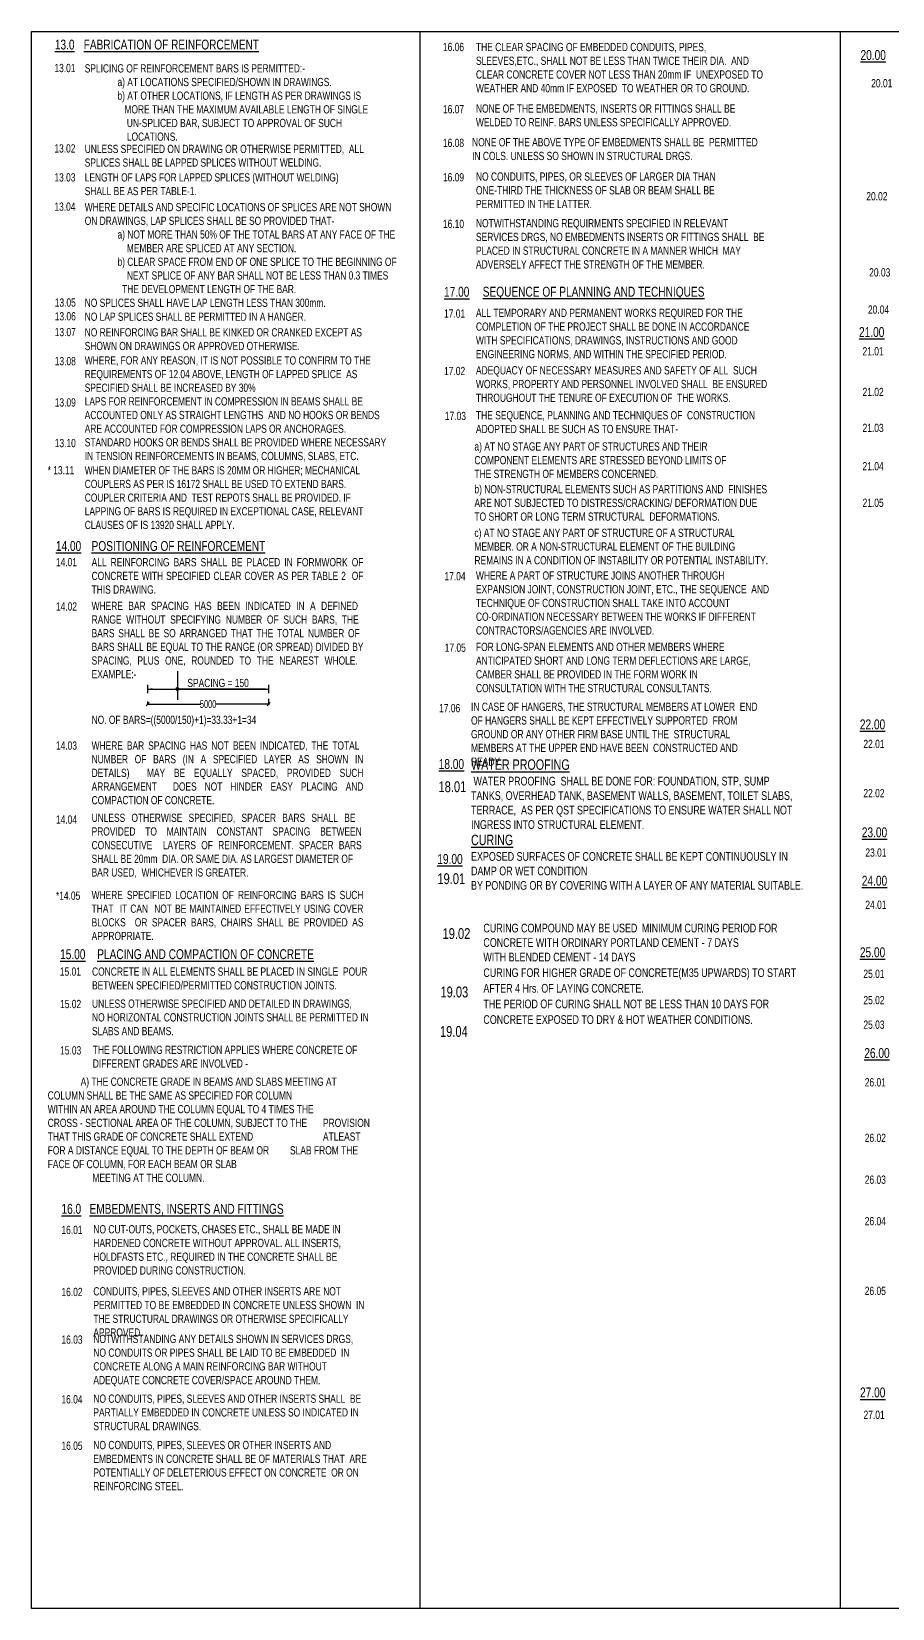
# Model space of a CAD drawing. Header units: millimetres. Extents: x 494 to 1691, y 470 to 981.
# Drawn here: x 1086 to 1365, y 470 to 980 of the extents above; entities that cross this region are included whole.
import ezdxf

# ---------------------------------------------------------------- set-up
doc = ezdxf.new("R2010")
doc.units = ezdxf.units.MM
doc.header["$MEASUREMENT"] = 0
doc.layers.get('0').update_dxf_attribs({"color": 71})
for name, color, linetype in [('DIM', 8, 'Continuous'), ('REIF', 3, 'Continuous'), ('S-SIGNS', 200, 'Continuous'), ('TEXT', 6, 'Continuous'), ('TEXT1', 6, 'Continuous')]:
    doc.layers.add(name, color=color, linetype=linetype)
doc.styles.add('SOBHA', font='swisscl.ttf')
doc.styles.add('sobha.sed', font='swisscl.ttf', dxfattribs={"width": 0.8})
doc.dimstyles.new('sobha.sed', dxfattribs={"dimtxt": 250, "dimasz": 100, "dimexe": 25, "dimexo": 25, "dimgap": 0.1, "dimtad": 0, "dimdec": 0, "dimdsep": 46, "dimtxsty": 'sobha.sed', "dimblk": 'OBLIQUE', "dimcen": 25, "dimdle": 25, "dimclrd": 8, "dimclre": 8, "dimclrt": 6, "dimadec": 0, "dimazin": 0, "dimtfac": 1, "dimtdec": 0, "dimtmove": 2, "dimatfit": 3, "dimfxl": 0.1, "dimlwd": 25, "dimlwe": 25, "dimarcsym": 0})

# ---------------------------------------------------------------- blocks, each defined once
blk = doc.blocks.new('_Oblique')
at = {"color": 0, "lineweight": -2}
blk.add_line((-0.5, -0.5), (0.5, 0.5), dxfattribs=at)
blk = doc.blocks.new('*D2')
at = {"layer": 'DIM', "color": 8, "lineweight": 25, "transparency": 16777216}
for p, q in [((1123.32, 762.67), (1140.76, 762.67)), ((1123.57, 763.47), (1123.57, 762.42)), ((1162.96, 762.67), (1145.51, 762.67)), ((1162.71, 764.37), (1162.71, 762.42))]:
    blk.add_line(p, q, dxfattribs=at)
at = {"layer": 'DIM', "color": 8, "lineweight": 25, "transparency": 16777216, "rotation": 180}
blk.add_blockref('_Oblique', (1123.57, 762.67), dxfattribs=at)
at = {"layer": 'DIM', "color": 8, "lineweight": 25, "transparency": 16777216}
blk.add_blockref('_Oblique', (1162.71, 762.67), dxfattribs=at)
at = {"layer": 'DIM', "color": 6, "transparency": 16777216, "insert": (1143.14, 762.67), "char_height": 2.5, "attachment_point": 5, "style": 'sobha.sed'}
blk.add_mtext('5000', dxfattribs=at)

msp = doc.modelspace()

# ---------------------------------------------------------------- linework, layer by layer
at = {"layer": 'DIM'}
for p, q in [((1123.57, 768.87), (1123.57, 766.26)), ((1123.57, 767.56), (1162.71, 767.56)), ((1161.08, 767.56), (1133.21, 767.56)), ((1162.71, 768.87), (1162.71, 766.26))]:
    msp.add_line(p, q, dxfattribs=at)
at = {"layer": 'DIM', "const_width": 0.652}
msp.add_lwpolyline([(1132.89, 767.56, 1), (1133.54, 767.56, 1)], format="xyb", close=True, dxfattribs=at)
at = {"layer": 'DIM'}
for points in [[(1125.2, 767.29), (1125.2, 767.84), (1123.57, 767.56)], [(1161.08, 767.84), (1161.08, 767.29), (1162.71, 767.56)]]:
    msp.add_solid(points, dxfattribs=at)
at = {"layer": 'REIF'}
msp.add_line((1133.21, 773.34), (1133.21, 764.03), dxfattribs=at)
msp.add_lwpolyline([(1086.02, 980.34), (1690.93, 980.34), (1690.93, 470), (1086.02, 470)], close=True, dxfattribs=at)
at = {"layer": 'S-SIGNS'}
for p, q in [((1211.69, 980.34), (1211.69, 470)), ((1347.65, 980.34), (1347.65, 470))]:
    msp.add_line(p, q, dxfattribs=at)

# ---------------------------------------------------------------- texts
at = {"layer": 'TEXT', "color": 3, "style": 'SOBHA'}
for s, height, p in [('%%U13.0', 3.182, (1093.57, 974.54)), ('%%UFABRICATION OF REINFORCEMENT', 3.1815, (1102.9, 974.54)), ('%%U20.00', 3.197, (1354.22, 971.15, -8.01)), ('%%U21.00', 3.197, (1353.73, 881.48)), ('%%U14.00', 3.182, (1093.92, 812.26)), ('%%UPOSITIONING OF REINFORCEMENT', 3.1815, (1105.46, 812.26)), ('%%U22.00', 3.197, (1354.01, 754.51)), ('%%U18.00', 3.197, (1217.75, 741.68, -8.01)), ('%%U23.00', 3.197, (1354.64, 719.59, -8.01)), ('%%U19.00', 3.197, (1217.3, 710.94, -8.01)), ('%%U24.00', 3.197, (1354.64, 703.94, -8.01)), ('%%U25.00', 3.197, (1354.01, 680.77)), ('%%U15.00', 3.197, (1095.26, 680.15)), ('%%UPLACING AND COMPACTION OF CONCRETE', 3.1972, (1107.26, 680.15)), ('%%U26.00', 3.197, (1355.44, 648.16, -0.38)), ('%%U16.0', 3.197, (1095.69, 597.73)), ('%%UEMBEDMENTS, INSERTS AND FITTINGS', 3.1972, (1104.77, 597.73)), ('%%U27.00', 3.197, (1354.06, 538.31, -8.39))]:
    msp.add_text(s, height=height, dxfattribs=at).set_placement(p)
at = {"layer": 'TEXT', "style": 'SOBHA'}
for s, height, p in [('%%U17.00', 3.197, (1219.47, 894.52)), ('%%USEQUENCE OF PLANNING AND TECHNIQUES', 3.1972, (1231.99, 894.54))]:
    msp.add_text(s, height=height, dxfattribs=at).set_placement(p)
at = {"layer": 'TEXT1', "style": 'SOBHA'}
for s, height, p in [('16.06', 2.664, (1219.11, 974.01)), ('13.01', 2.651, (1093.42, 967.21)), ('20.01', 2.664, (1357.68, 962.29, -8.01)), ('16.07', 2.664, (1219.11, 953.88)), ('16.08', 2.664, (1219.11, 942.97)), ('13.02', 2.651, (1093.42, 941.19)), ('13.03', 2.651, (1093.42, 931.82)), ('16.09', 2.664, (1219.11, 931.85)), ('13.04', 2.651, (1093.42, 922.35)), ('20.02', 2.664, (1356.1, 925.7, -8.01)), ('16.10', 2.664, (1219.12, 916.76)), ('20.03', 2.664, (1357.02, 901.07)), ('13.05', 2.651, (1093.54, 891.31)), ('13.06', 2.651, (1093.54, 886.86)), ('17.01', 2.664, (1219.47, 887.73)), ('20.04', 2.664, (1356.62, 889.02)), ('13.07', 2.651, (1093.54, 881.76)), ('21.01', 2.664, (1354.87, 875.53)), ('13.08', 2.651, (1093.54, 872.35)), ('17.02', 2.664, (1219.47, 869.16)), ('21.02', 2.664, (1354.87, 862.37)), ('13.09', 2.651, (1093.54, 858.99)), ('17.03', 2.664, (1219.74, 854.61)), ('21.03', 2.664, (1354.87, 850.74)), ('13.10', 2.651, (1093.54, 845.83)), ('* 13.11', 2.651, (1091.24, 837.03)), ('21.04', 2.664, (1354.87, 838.33)), ('21.05', 2.664, (1354.87, 826.51)), ('14.01', 2.651, (1093.92, 807.3)), ('17.04', 2.664, (1219.61, 802.73)), ('14.02', 2.651, (1093.92, 792.96)), ('17.05', 2.664, (1219.69, 779.61)), ('SPACING = 150', 2.6513, (1136.45, 768.2)), ('17.06', 2.664, (1217.88, 760.05)), ('14.03', 2.651, (1093.92, 747.94)), ('22.01', 2.664, (1355.15, 748.47)), ('18.01', 3.5, (1217.69, 734.19, -8.01)), ('22.02', 2.664, (1355.15, 732.53)), ('14.04', 2.651, (1093.92, 723.98)), ('23.01', 2.664, (1355.78, 713.31, -8.01)), ('19.01', 3.5, (1217.33, 704.43, -8.01)), ('*14.05', 2.651, (1093.92, 699.36)), ('24.01', 2.664, (1355.78, 696.41, -8.01)), ('19.02', 3.5, (1219, 686.66, -8.01)), ('15.01', 2.664, (1095.18, 674.78, -8.01)), ('25.01', 2.664, (1355.15, 674.07)), ('19.03', 3.5, (1218.32, 667.76, -8.01)), ('15.02', 2.664, (1095.25, 664.29, -8.01)), ('25.02', 2.664, (1355.15, 665.56)), ('19.04', 3.5, (1218.17, 654.99, -8.01)), ('25.03', 2.664, (1355.15, 657.6)), ('15.03', 2.664, (1095.26, 649.28)), ('26.01', 2.664, (1355.59, 638.94, -0.38)), ('26.02', 2.664, (1355.59, 620.97, -0.38)), ('26.03', 2.664, (1355.59, 607.43, -0.38)), ('16.01', 2.664, (1095.69, 591.17)), ('26.04', 2.664, (1355.59, 594.02, -0.38)), ('16.02', 2.664, (1095.69, 571.09)), ('26.05', 2.664, (1355.59, 571.45, -0.38)), ('16.03', 2.664, (1095.69, 555.68)), ('16.04', 2.664, (1095.69, 536.35)), ('27.01', 2.664, (1355.2, 531.34, -8.39)), ('16.05', 2.664, (1095.69, 521.34))]:
    msp.add_text(s, height=height, dxfattribs=at).set_placement(p)
at = {"layer": 'TEXT1', "attachment_point": 1, "style": 'SOBHA'}
for s, insert, char_height, width in [('THE CLEAR SPACING OF EMBEDDED CONDUITS, PIPES,  SLEEVES,ETC., SHALL NOT BE LESS THAN TWICE THEIR DIA.  AND CLEAR CONCRETE COVER NOT LESS THAN 20mm IF  UNEXPOSED TO WEATHER AND 40mm IF EXPOSED  TO WEATHER OR TO GROUND.', (1229.8, 976.66), 2.66438, 93.6945), ('SPLICING OF REINFORCEMENT BARS IS PERMITTED:- \\P^Ia) AT LOCATIONS SPECIFIED/SHOWN IN DRAWINGS. \\P^Ib) AT OTHER LOCATIONS, IF LENGTH AS PER DRAWINGS IS\\P                 MORE THAN THE MAXIMUM AVAILABLE LENGTH OF SINGLE\\P^I    UN-SPLICED BAR, SUBJECT TO APPROVAL OF SUCH\\P^I    LOCATIONS.', (1103.23, 969.75), 2.6513, 96.8275), ('NONE OF THE EMBEDMENTS, INSERTS OR FITTINGS SHALL BE  WELDED TO REINF. BARS UNLESS SPECIFICALLY APPROVED.', (1229.8, 956.76), 2.66438, 93.0034), ('NONE OF THE ABOVE TYPE OF EMBEDMENTS SHALL BE  PERMITTED IN COLS. UNLESS SO SHOWN IN STRUCTURAL DRGS.', (1228.55, 945.85), 2.66438, 94.4176), ('UNLESS SPECIFIED ON DRAWING OR OTHERWISE PERMITTED,  ALL SPLICES SHALL BE LAPPED SPLICES WITHOUT WELDING.', (1103.23, 943.68), 2.65125, 90.304), ('LENGTH OF LAPS FOR LAPPED SPLICES (WITHOUT WELDING)  SHALL BE AS PER TABLE-1.', (1103.23, 934.46), 2.6513, 90.1176), ('NO CONDUITS, PIPES, OR SLEEVES OF LARGER DIA THAN  ONE-THIRD THE THICKNESS OF SLAB OR BEAM SHALL BE  PERMITTED IN THE LATTER.', (1229.8, 934.74), 2.66438, 88.1287), ('WHERE DETAILS AND SPECIFIC LOCATIONS OF SPLICES ARE NOT SHOWN ON DRAWINGS, LAP SPLICES SHALL BE SO PROVIDED THAT- \\P^Ia) NOT MORE THAN 50% OF THE TOTAL BARS AT ANY FACE OF THE\\P^I    MEMBER ARE SPLICED AT ANY SECTION. \\P^Ib) CLEAR SPACE FROM END OF ONE SPLICE TO THE BEGINNING OF ^I    NEXT SPLICE OF ANY BAR SHALL NOT BE LESS THAN 0.3 TIMES  \\P                THE DEVELOPMENT LENGTH OF THE BAR.', (1103.23, 924.84), 2.65125, 100.7672), ('NOTWITHSTANDING REQUIRMENTS SPECIFIED IN RELEVANT SERVICES DRGS, NO EMBEDMENTS INSERTS OR FITTINGS SHALL  BE PLACED IN STRUCTURAL CONCRETE IN A MANNER WHICH  MAY ADVERSELY AFFECT THE STRENGTH OF THE MEMBER.', (1229.8, 919.64), 2.66438, 93.4131), ('NO SPLICES SHALL HAVE LAP LENGTH LESS THAN 300mm.', (1103.23, 893.89), 2.6513, 88.3469), ('NO LAP SPLICES SHALL BE PERMITTED IN A HANGER.', (1103.23, 889.38), 2.6513, 80.7051), ('ALL TEMPORARY AND PERMANENT WORKS REQUIRED FOR THE  COMPLETION OF THE PROJECT SHALL BE DONE IN ACCORDANCE  WITH SPECIFICATIONS, DRAWINGS, INSTRUCTIONS AND GOOD  ENGINEERING NORMS, AND WITHIN THE SPECIFIED PERIOD.', (1229.8, 890.62), 2.66438, 94.1689), ('NO REINFORCING BAR SHALL BE KINKED OR CRANKED EXCEPT AS SHOWN ON DRAWINGS OR APPROVED OTHERWISE.', (1103.23, 884.32), 2.6513, 95.15), ('WHERE, FOR ANY REASON, IT IS NOT POSSIBLE TO CONFIRM TO THE REQUIREMENTS OF 12.04 ABOVE, LENGTH OF LAPPED SPLICE  AS SPECIFIED SHALL BE INCREASED BY 30%\\PLAPS FOR REINFORCEMENT IN COMPRESSION IN BEAMS SHALL BE ACCOUNTED ONLY AS STRAIGHT LENGTHS  AND NO HOOKS OR BENDS ARE ACCOUNTED FOR COMPRESSION LAPS OR ANCHORAGES. \\PSTANDARD HOOKS OR BENDS SHALL BE PROVIDED WHERE NECESSARY IN TENSION REINFORCEMENTS IN BEAMS, COLUMNS, SLABS, ETC.', (1103.23, 875.24), 2.65125, 98.5981), ('ADEQUACY OF NECESSARY MEASURES AND SAFETY OF ALL  SUCH WORKS, PROPERTY AND PERSONNEL INVOLVED SHALL  BE ENSURED THROUGHOUT THE TENURE OF EXECUTION OF  THE WORKS.', (1229.8, 872.04), 2.66438, 94.2614), ('THE SEQUENCE, PLANNING AND TECHNIQUES OF  CONSTRUCTION ADOPTED SHALL BE SUCH AS TO ENSURE THAT-', (1229.8, 857.49), 2.6644, 95.8762), ('a) AT NO STAGE ANY PART OF STRUCTURES AND THEIR  COMPONENT ELEMENTS ARE STRESSED BEYOND LIMITS OF  THE STRENGTH OF MEMBERS CONCERNED.', (1229.31, 847.4), 2.66438, 87.9414), ('WHEN DIAMETER OF THE BARS IS 20MM OR HIGHER; MECHANICAL COUPLERS AS PER IS 16172 SHALL BE USED TO EXTEND BARS. COUPLER CRITERIA AND  TEST REPOTS SHALL BE PROVIDED. IF LAPPING OF BARS IS REQUIRED IN EXCEPTIONAL CASE, RELEVANT CLAUSES OF IS 13920 SHALL APPLY.', (1103.23, 839.67), 2.65125, 95.15), ('b) NON-STRUCTURAL ELEMENTS SUCH AS PARTITIONS AND  FINISHES ARE NOT SUBJECTED TO DISTRESS/CRACKING/ DEFORMATION DUE TO SHORT OR LONG TERM STRUCTURAL  DEFORMATIONS.', (1229.31, 833.57), 2.66438, 95.512), ('c) AT NO STAGE ANY PART OF STRUCTURE OF A STRUCTURAL  MEMBER. OR A NON-STRUCTURAL ELEMENT OF THE BUILDING  REMAINS IN A CONDITION OF INSTABILITY OR POTENTIAL INSTABILITY.', (1229.31, 819.44), 2.66438, 97.7657), ('\\pxqj;ALL REINFORCING BARS SHALL BE PLACED IN FORMWORK OF CONCRETE WITH SPECIFIED CLEAR COVER AS PER TABLE 2  OF THIS DRAWING.', (1105.46, 809.92), 2.65125, 87.6719), ('WHERE A PART OF STRUCTURE JOINS ANOTHER THROUGH  EXPANSION JOINT, CONSTRUCTION JOINT, ETC., THE SEQUENCE  AND TECHNIQUE OF CONSTRUCTION SHALL TAKE INTO ACCOUNT  CO-ORDINATION NECESSARY BETWEEN THE WORKS IF DIFFERENT  CONTRACTORS/AGENCIES ARE INVOLVED.', (1229.8, 805.62), 2.66438, 95.3307), ('\\pxqd;WHERE BAR SPACING HAS BEEN INDICATED IN A DEFINED  RANGE WITHOUT SPECIFYING NUMBER OF SUCH BARS, THE  BARS SHALL BE SO ARRANGED THAT THE TOTAL NUMBER OF  BARS SHALL BE EQUAL TO THE RANGE (OR SPREAD) DIVIDED BY SPACING, PLUS ONE, ROUNDED TO THE NEAREST WHOLE.  EXAMPLE:-', (1105.46, 795.79), 2.65125, 87.6719), ('FOR LONG-SPAN ELEMENTS AND OTHER MEMBERS WHERE  ANTICIPATED SHORT AND LONG TERM DEFLECTIONS ARE LARGE,  CAMBER SHALL BE PROVIDED IN THE FORM WORK IN CONSULTATION WITH THE STRUCTURAL CONSULTANTS.', (1229.8, 782.52), 2.66438, 93.2305), ('IN CASE OF HANGERS, THE STRUCTURAL MEMBERS AT LOWER  END OF HANGERS SHALL BE KEPT EFFECTIVELY SUPPORTED  FROM GROUND OR ANY OTHER FIRM BASE UNTIL THE  STRUCTURAL MEMBERS AT THE UPPER END HAVE BEEN  CONSTRUCTED AND READY.', (1228.21, 763.16), 2.66438, 95.5999), ('NO. OF BARS=((5000/150)+1)=33.33+1=34', (1105.46, 758.93), 2.6513, 75.7603), ('\\pxqj;WHERE BAR SPACING HAS NOT BEEN INDICATED, THE TOTAL  NUMBER OF BARS (IN A SPECIFIED LAYER AS SHOWN IN DETAILS)  MAY BE EQUALLY SPACED, PROVIDED SUCH ARRANGEMENT  DOES NOT HINDER EASY PLACING AND COMPACTION OF CONCRETE.', (1105.46, 750.59), 2.65125, 87.6719), ('{\\H0.75x;\\LWATER PROOFING\\Fromanc|c0;\\H1.33333x;\\l\\C4; \\P\\fSwis721 LtCn BT|b0|i0|c0|p34;\\H0.625x;\\C6; WATER PROOFING  SHALL BE DONE FOR: FOUNDATION, STP, SUMP TANKS, OVERHEAD TANK, BASEMENT WALLS, BASEMENT, TOILET SLABS, TERRACE,  AS PER QST SPECIFICATIONS TO ENSURE WATER SHALL NOT INGRESS INTO STRUCTURAL ELEMENT.\\Fromans|c0;\\H1.2x;\\C256; \\P\\fSwis721 LtCn BT|b0|i0|c0|p34;\\L\\C3;CURING\\Fromanc|c0;\\H1.33333x;\\l\\C4; \\P\\fSwis721 LtCn BT|b0|i0|c0|p34;\\H0.625x;\\C6;EXPOSED SURFACES OF CONCRETE SHALL BE KEPT CONTINUOUSLY IN DAMP OR WET CONDITION \\P\\pxa0.25;BY PONDING OR BY COVERING WITH A LAYER OF ANY MATERIAL SUITABLE. }', (1228.21, 744.79), 4.5, 104.423), ('\\pxqd;UNLESS OTHERWISE SPECIFIED, SPACER BARS SHALL BE  PROVIDED TO MAINTAIN CONSTANT SPACING BETWEEN CONSECUTIVE  LAYERS OF REINFORCEMENT. SPACER BARS SHALL BE 20mm  DIA. OR SAME DIA. AS LARGEST DIAMETER OF\\P\\pql;BAR USED,  WHICHEVER IS GREATER. ', (1105.46, 727.21), 2.65125, 87.1079), ('\\pxqj;WHERE SPECIFIED LOCATION OF REINFORCING BARS IS SUCH THAT  IT CAN  NOT BE MAINTAINED EFFECTIVELY USING COVER BLOCKS  OR SPACER BARS, CHAIRS SHALL BE PROVIDED AS APPROPRIATE.', (1105.46, 702.22), 2.65125, 87.6719), ('{\\Fromans|c0;\\H0.75x;\\P\\fSwis721 LtCn BT|b0|i0|c0|p34;\\H0.83333x;\\C6;CURING COMPOUND MAY BE USED\\fCalibri|b0|i0|c0|p34;\\H1.46666x;\\C0; \\fSwis721 LtCn BT|b0|i0|c0|p34;\\H0.68182x;\\C6;MINIMUM CURING PERIOD FOR CONCRETE WITH ORDINARY PORTLAND CEMENT - 7 DAYS \\P\\pxa0.66667,sm1.07917;WITH BLENDED CEMENT - 14 DAYS\\H0.99999x;\\P\\pa0.25,s*;CURING FOR HIGHER GRADE OF CONCRETE(M35 UPWARDS) TO START AFTER 4 Hrs. OF LAYING CONCRETE.\\PTHE PERIOD OF CURING SHALL NOT BE LESS THAN 10 DAYS FOR CONCRETE EXPOSED TO DRY & HOT WEATHER CONDITIONS.}', (1232.21, 697.23), 4.5, 104.423), ('CONCRETE IN ALL ELEMENTS SHALL BE PLACED IN SINGLE  POUR BETWEEN SPECIFIED/PERMITTED CONSTRUCTION JOINTS.', (1105.59, 677.44), 2.66438, 92.905), ('UNLESS OTHERWISE SPECIFIED AND DETAILED IN DRAWINGS,  \\PNO HORIZONTAL CONSTRUCTION JOINTS SHALL BE PERMITTED IN SLABS AND BEAMS.', (1105.59, 667.07), 2.6644, 92.4368), ('THE FOLLOWING RESTRICTION APPLIES WHERE CONCRETE OF DIFFERENT GRADES ARE INVOLVED -', (1105.83, 652.13, 8.01), 2.6644, 92.4368), ('^IA) THE CONCRETE GRADE IN BEAMS AND SLABS MEETING AT  ^I     ^I     COLUMN SHALL BE THE SAME AS SPECIFIED FOR COLUMN   ^I^I     WITHIN AN AREA AROUND THE COLUMN EQUAL TO 4 TIMES THE ^I     CROSS - SECTIONAL AREA OF THE COLUMN, SUBJECT TO THE ^I     PROVISION THAT THIS GRADE OF CONCRETE SHALL EXTEND ^I^I     ATLEAST FOR A DISTANCE EQUAL TO THE DEPTH OF BEAM OR ^I     SLAB FROM THE FACE OF COLUMN, FOR EACH BEAM OR SLAB\\P^I     MEETING AT THE COLUMN.', (1091.25, 641.81), 2.66438, 104.1975), ('NO CUT-OUTS, POCKETS, CHASES ETC., SHALL BE MADE IN  HARDENED CONCRETE WITHOUT APPROVAL. ALL INSERTS,  HOLDFASTS ETC., REQUIRED IN THE CONCRETE SHALL BE  PROVIDED DURING CONSTRUCTION.', (1106.02, 594.05), 2.66438, 90.9383), ('CONDUITS, PIPES, SLEEVES AND OTHER INSERTS ARE NOT  PERMITTED TO BE EMBEDDED IN CONCRETE UNLESS SHOWN  IN THE STRUCTURAL DRAWINGS OR OTHERWISE SPECIFICALLY  APPROVED.', (1106.02, 573.97), 2.66438, 91.7812), ('NOTWITHSTANDING ANY DETAILS SHOWN IN SERVICES DRGS,  NO CONDUITS OR PIPES SHALL BE LAID TO BE EMBEDDED  IN CONCRETE ALONG A MAIN REINFORCING BAR WITHOUT  ADEQUATE CONCRETE COVER/SPACE AROUND THEM.', (1106.02, 558.56), 2.66438, 89.3462), ('NO CONDUITS, PIPES, SLEEVES AND OTHER INSERTS SHALL  BE PARTIALLY EMBEDDED IN CONCRETE UNLESS SO INDICATED IN STRUCTURAL DRAWINGS.', (1106.02, 539.23), 2.66438, 89.9081), ('NO CONDUITS, PIPES, SLEEVES OR OTHER INSERTS AND  EMBEDMENTS IN CONCRETE SHALL BE OF MATERIALS THAT  ARE POTENTIALLY OF DELETERIOUS EFFECT ON CONCRETE  OR ON REINFORCING STEEL.', (1106.02, 524.22), 2.66438, 88.7843)]:
    msp.add_mtext(s, dxfattribs=dict(at, insert=insert, char_height=char_height, width=width))

# ---------------------------------------------------------------- dimensions: what is measured, and where the dimension line sits
at = {"layer": 'DIM'}
dim = msp.add_linear_dim(base=(1162.71, 762.67, 7.97), p1=(1123.57, 763.72, 7.97), p2=(1162.71, 764.62), text='5000', dimstyle='sobha.sed', override={"dimscale": 0.01}, dxfattribs=at)
dim.commit()
dim.dimension.update_dxf_attribs({"geometry": '*D2', "text_midpoint": (1143.14, 762.67, 7.97)})

doc.saveas('drawing.dxf')
